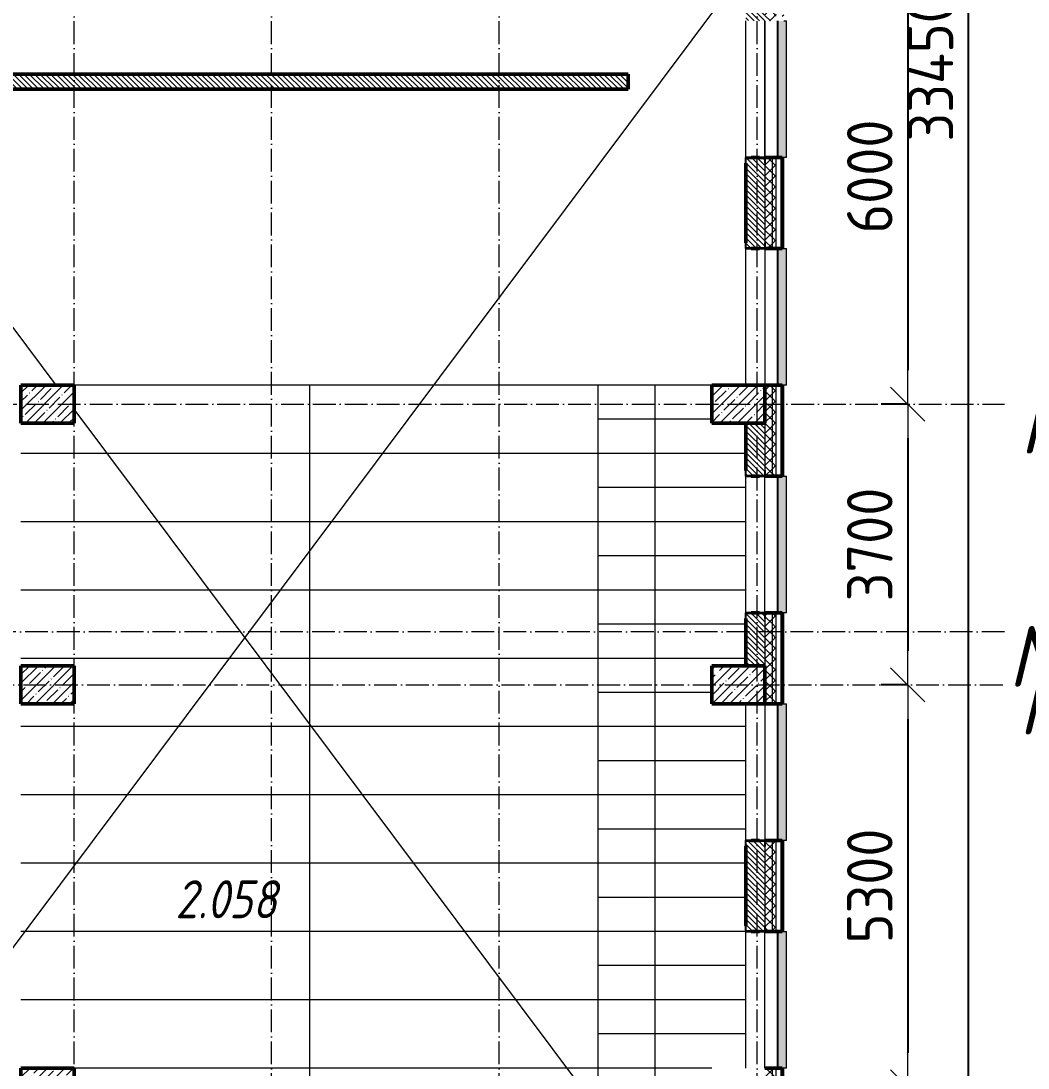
# Model space of a CAD drawing. Header units: millimetres. Extents: x 2294 to 908349, y -83289 to 219220.
# Drawn here: x 21313 to 34580, y 23756 to 37556 of the extents above; entities that cross this region are included whole.
import ezdxf

# ---------------------------------------------------------------- set-up
doc = ezdxf.new("R2010")
doc.units = ezdxf.units.MM
doc.linetypes.add('50_200_ШТРИХ_1Т_ш5_п1_п1_', pattern=[700, 500, -100, 0, -100])
for name, color, linetype, lineweight in [('A-____-____-DIMS', 7, 'Continuous', 9), ('A-DETL-____-OTLN-4', 7, 'Continuous', 18), ('A-GENM-____-MCUT', 7, 'Continuous', 25), ('A-GENM-____-OTLN-1', 7, 'Continuous', 25), ('A-GLAZ-____-OTLN', 7, 'Continuous', 9), ('A-WALL-____-MCUT-2', 7, 'Continuous', 50), ('A-WALL-____-MCUT-3', 7, 'Continuous', 9), ('A-WALL-____-OTLN', 7, 'Continuous', 9), ('A-WALL-____-PATT-1', 7, 'Continuous', 9), ('A-WALL-FNSH-MCUT-1', 7, 'Continuous', 9), ('S-COLS-____-MCUT', 7, 'Continuous', 50), ('S-COLS-____-OTLN', 7, 'Continuous', 9), ('S-GRID-____-IDEN', 7, 'Continuous', 9), ('S-GRID-____-OTLN-1', 7, '50_200_ШТРИХ_1Т_ш5_п1_п1_', 9), ('S-STRS-____-OTLN-1', 7, 'Continuous', 9), ('Марки помещений', 7, 'Continuous', 9)]:
    doc.layers.add(name, color=color, linetype=linetype, lineweight=lineweight)
doc.layers.add('A-GLAZ-____-OTLN-1', color=7, linetype='Continuous', lineweight=9, true_color=0xc0c0c0)
doc.styles.add('ISOCPEUR_I', font='isocpeui.ttf', dxfattribs={"width": 0.9, "height": 2.5})
doc.styles.add('ISOCPEUR_I_3', font='isocpeui.ttf', dxfattribs={"width": 0.85, "height": 2.2})
doc.styles.add('СПДС', font='isocpeur.ttf', dxfattribs={"width": 0.9})
doc.dimstyles.new('Размера А3', dxfattribs={"dimtxt": 800, "dimasz": 450, "dimexe": 350, "dimexo": 100, "dimgap": 200, "dimtad": 1, "dimdec": 0, "dimrnd": 10, "dimzin": 0, "dimdsep": 46, "dimtxsty": 'СПДС', "dimblk": 'ARROWHEAD_6', "dimcen": 1, "dimclrd": 5, "dimclre": 5, "dimclrt": 5, "dimazin": 0, "dimtfac": 1, "dimtdec": 0, "dimtmove": 2, "dimatfit": 3, "dimfxl": 1, "dimtolj": 1, "dimtzin": 0, "dimarcsym": 0})
pattern_1 = [(135, (7562.787, 6025.276), (-35.35534, -35.35534), [])]
pattern_2 = [(45, (7562.79, 6025.28), (-70.71068, 70.71068), []), (135, (7562.79, 6025.28), (-70.71068, -70.71068), [])]

# ---------------------------------------------------------------- blocks, each defined once
blk = doc.blocks.new('BSC_Колонна _Прямоугольная - 500х700-V5-АР1_План отверстий 2 этажа в осях 1-64_А-ГГ')
at = {"layer": 'S-COLS-____-OTLN'}
h = blk.add_hatch(dxfattribs=at)
h.set_pattern_fill('FP_31', color=256, style=0, pattern_type=2)
h.set_pattern_definition([(315, (-22781.04, 14100), (114.0493, 114.0493), []), (315, (-22781.04, 13985.95), (114.0493, 114.0493), [201.613, -40.323, 3.353, -36.97])])
h.paths.add_polyline_path([(-250, 350), (-250, -350), (250, -350), (250, 350)], flags=0)
at = {"layer": 'S-COLS-____-MCUT'}
for p, q in [((250, 350), (-250, 350)), ((-250, 350), (-250, -350)), ((250, -350), (250, 350)), ((-250, -350), (250, -350))]:
    blk.add_line(p, q, dxfattribs=at)
blk = doc.blocks.new('BSC_Колонна _Прямоугольная - 500х700-V6-АР1_План отверстий 2 этажа в осях 1-64_А-ГГ')
at = {"layer": 'S-COLS-____-OTLN'}
h = blk.add_hatch(dxfattribs=at)
h.set_pattern_fill('FP_32', color=256, style=0, pattern_type=2)
h.set_pattern_definition([(315, (-26481.04, 14100), (114.04925, 114.04925), []), (315, (-26481.04, 13985.95), (114.04925, 114.04925), [201.613, -40.323, 3.353, -36.97])])
h.paths.add_polyline_path([(-250, 350), (-250, -350), (250, -350), (250, 350)], flags=0)
at = {"layer": 'S-COLS-____-MCUT'}
for p, q in [((250, 350), (-250, 350)), ((-250, 350), (-250, -350)), ((250, -350), (250, 350)), ((-250, -350), (250, -350))]:
    blk.add_line(p, q, dxfattribs=at)
blk = doc.blocks.new('BSC_Колонна _Прямоугольная - 500х700-V107-АР1_План отверстий 2 этажа в осях 1-64_А-ГГ')
at = {"layer": 'S-COLS-____-OTLN'}
h = blk.add_hatch(dxfattribs=at)
h.set_pattern_fill('FP_136', color=256, style=0, pattern_type=2)
h.set_pattern_definition([(315, (-22781.04, 23200), (114.04925, 114.04925), []), (315, (-22781.04, 23085.95), (114.04925, 114.04925), [201.613, -40.323, 3.353, -36.97])])
h.paths.add_polyline_path([(-250, 350), (-250, -350), (250, -350), (250, 350)], flags=0)
at = {"layer": 'S-COLS-____-MCUT'}
for p, q in [((250, 350), (-250, 350)), ((-250, 350), (-250, -350)), ((250, -350), (250, 350)), ((-250, -350), (250, -350))]:
    blk.add_line(p, q, dxfattribs=at)
blk = doc.blocks.new('BSC_Колонна _Прямоугольная - 500х700-V108-АР1_План отверстий 2 этажа в осях 1-64_А-ГГ')
at = {"layer": 'S-COLS-____-OTLN'}
h = blk.add_hatch(dxfattribs=at)
h.set_pattern_fill('FP_137', color=256, style=0, pattern_type=2)
h.set_pattern_definition([(315, (-26481.04, 23200), (114.04925, 114.04925), []), (315, (-26481.04, 23085.95), (114.04925, 114.04925), [201.613, -40.323, 3.353, -36.97])])
h.paths.add_polyline_path([(-250, 350), (-250, -350), (250, -350), (250, 350)], flags=0)
at = {"layer": 'S-COLS-____-MCUT'}
for p, q in [((250, 350), (-250, 350)), ((-250, 350), (-250, -350)), ((250, -350), (250, 350)), ((-250, -350), (250, -350))]:
    blk.add_line(p, q, dxfattribs=at)
blk = doc.blocks.new('BSC_Колонна _Прямоугольная - 500х700-V110-АР1_План отверстий 2 этажа в осях 1-64_А-ГГ')
at = {"layer": 'S-COLS-____-OTLN'}
h = blk.add_hatch(dxfattribs=at)
h.set_pattern_fill('FP_139', color=256, style=0, pattern_type=2)
h.set_pattern_definition([(315, (-17481.04, 14100), (114.0493, 114.0493), []), (315, (-17481.04, 13985.95), (114.0493, 114.0493), [201.612, -40.322, 3.353, -36.97])])
h.paths.add_polyline_path([(-250, 350), (-250, -350), (250, -350), (250, 350)], flags=0)
at = {"layer": 'S-COLS-____-MCUT'}
for p, q in [((250, 350), (-250, 350)), ((-250, 350), (-250, -350)), ((250, -350), (250, 350)), ((-250, -350), (250, -350))]:
    blk.add_line(p, q, dxfattribs=at)
blk = doc.blocks.new('Фахверк_СКБ_Уголок - 250_2700-27497298-АР1_План отверстий 2 этажа в осях 1-64_А-ГГ')
at = {"layer": 'A-GENM-____-MCUT'}
for p, q in [((200, 181), (125, 181)), ((125, 181), (125, 106)), ((131, 106), (131, 175)), ((131, 175), (200, 175)), ((200, 175), (200, 181)), ((125, 106), (131, 106)), ((131, -6), (125, -6)), ((125, -6), (125, -81)), ((125, -81), (200, -81)), ((131, -75), (131, -6)), ((200, -75), (131, -75)), ((200, -81), (200, -75))]:
    blk.add_line(p, q, dxfattribs=at)
blk = doc.blocks.new('Отлив_СКБ - Отлив витража_120_НВФ-V194-АР1_План отверстий 2 этажа в осях 1-64_А-ГГ')
at = {"layer": 'A-GLAZ-____-OTLN-1'}
for points in [[(1800, -2), (1800, 0), (0, 0), (0, -2), (1544, -2)], [(1544, -120), (1800, -120), (1800, -2), (0, -2), (0, -120)]]:
    blk.add_hatch(color=256, dxfattribs=at).paths.add_polyline_path(points, flags=0)
at = {"layer": 'A-GLAZ-____-OTLN'}
for p, q in [((0, 0), (1800, 0)), ((1800, -2), (0, -2)), ((0, -120), (0, -83)), ((0, -120), (1800, -120)), ((1800, -83), (1800, -120))]:
    blk.add_line(p, q, dxfattribs=at)
blk = doc.blocks.new('2floor')
at = {"layer": 'A-WALL-____-PATT-1'}
h = blk.add_hatch(dxfattribs=at)
h.set_pattern_fill('FP_1', color=256, style=0, pattern_type=2)
h.set_pattern_definition(pattern_2)
h.paths.add_polyline_path([(31263, 15556), (31263, 17756), (31213, 17756), (31213, 15556)], flags=0)
h.paths.add_polyline_path([(31213, 19556), (31263, 19556), (31263, 20756), (31213, 20756), (31213, 20521)], flags=0)
h.paths.add_polyline_path([(31213, 22556), (31263, 22556), (31263, 23756), (31213, 23756)], flags=0)
h.paths.add_polyline_path([(31263, 25556), (31263, 26756), (31213, 26756), (31213, 25556)], flags=0)
h.paths.add_polyline_path([(31263, 28556), (31263, 29756), (31213, 29756), (31213, 28556)], flags=0)
h.paths.add_polyline_path([(31263, 31556), (31263, 32756), (31213, 32756), (31213, 31556)], flags=0)
h.paths.add_polyline_path([(31263, 34556), (31263, 35756), (31213, 35756), (31213, 34556)], flags=0)
h.paths.add_polyline_path([(31263, 37556), (31263, 38756), (31213, 38756), (31213, 37556)], flags=0)
h.paths.add_polyline_path([(31263, 40556), (31263, 41756), (31213, 41756), (31213, 40556)], flags=0)
h.paths.add_polyline_path([(31263, 43556), (31263, 44756), (31213, 44756), (31213, 43556)], flags=0)
h.paths.add_polyline_path([(31263, 46556), (31263, 47806), (31213, 47806), (31213, 46556)], flags=0)
h.paths.add_polyline_path([(31263, 49606), (31263, 53856), (31213, 53856), (31213, 49606)], flags=0)
h = blk.add_hatch(dxfattribs=at)
h.set_pattern_fill('FP_1', color=256, style=0, pattern_type=2)
h.set_pattern_definition(pattern_2)
h.paths.add_polyline_path([(31213, 15556), (31213, 17756), (31119, 17756), (31119, 17681), (31113, 17681), (31113, 15556)], flags=0)
h.paths.add_polyline_path([(31119, 19556), (31213, 19556), (31213, 20756), (31119, 20756), (31119, 20681), (31113, 20681), (31113, 19631), (31119, 19631), (31119, 19562)], flags=0)
h.paths.add_polyline_path([(31213, 22556), (31213, 23756), (31113, 23756), (31113, 22631), (31119, 22631), (31119, 22556)], flags=0)
h.paths.add_polyline_path([(31213, 25556), (31213, 26756), (31119, 26756), (31119, 26681), (31113, 26681), (31113, 25631), (31119, 25631), (31119, 25556)], flags=0)
h.paths.add_polyline_path([(31113, 28556), (31213, 28556), (31213, 29756), (31119, 29756), (31119, 29681), (31113, 29681), (31113, 29056)], flags=0)
h.paths.add_polyline_path([(31119, 31556), (31213, 31556), (31213, 32756), (31113, 32756), (31113, 31631), (31119, 31631), (31119, 31562)], flags=0)
h.paths.add_polyline_path([(31213, 34556), (31213, 35756), (31119, 35756), (31119, 35681), (31113, 35681), (31113, 34631), (31119, 34631), (31119, 34556)], flags=0)
h.paths.add_polyline_path([(31213, 37556), (31213, 38756), (31113, 38756), (31113, 37631), (31119, 37631), (31119, 37556)], flags=0)
h.paths.add_polyline_path([(31119, 40556), (31213, 40556), (31213, 41756), (31119, 41756), (31119, 41681), (31113, 41681), (31113, 40631), (31119, 40631), (31119, 40562)], flags=0)
h.paths.add_polyline_path([(31119, 43556), (31213, 43556), (31213, 44756), (31113, 44756), (31113, 43631), (31119, 43631), (31119, 43562)], flags=0)
h.paths.add_polyline_path([(31213, 46556), (31213, 47806), (31119, 47806), (31119, 47731), (31113, 47731), (31113, 46631), (31119, 46631), (31119, 46556)], flags=0)
h.paths.add_polyline_path([(31213, 49606), (31213, 53756), (31113, 53756), (31113, 49606)], flags=0)
h = blk.add_hatch(dxfattribs=at)
h.set_pattern_fill('FP_3', color=256, style=0, pattern_type=2)
h.set_pattern_definition([(45, (7562.79, 6025.28), (-85.5366, 85.5366), []), (45, (7619.81, 6025.28), (-85.5366, 85.5366), [])])
h.paths.add_polyline_path([(31363, 15746), (31363, 17756), (31343, 17756), (31343, 15746)], flags=0)
h.paths.add_polyline_path([(31363, 19556), (31363, 20756), (31343, 20756), (31343, 19556)], flags=0)
h.paths.add_polyline_path([(31363, 22556), (31363, 23756), (31343, 23756), (31343, 22556)], flags=0)
h.paths.add_polyline_path([(31363, 25556), (31363, 26756), (31343, 26756), (31343, 25556)], flags=0)
h.paths.add_polyline_path([(31363, 28556), (31363, 29756), (31343, 29756), (31343, 28556)], flags=0)
h.paths.add_polyline_path([(31363, 31556), (31363, 32756), (31343, 32756), (31343, 31556)], flags=0)
h.paths.add_polyline_path([(31363, 34556), (31363, 35756), (31343, 35756), (31343, 34556)], flags=0)
h.paths.add_polyline_path([(31363, 37556), (31363, 38756), (31343, 38756), (31343, 37556)], flags=0)
h.paths.add_polyline_path([(31343, 40556), (31363, 40556), (31363, 41756), (31343, 41756), (31343, 41161)], flags=0)
h.paths.add_polyline_path([(31363, 43556), (31363, 44756), (31343, 44756), (31343, 43556)], flags=0)
h.paths.add_polyline_path([(31363, 46556), (31363, 47576), (31343, 47576), (31343, 46556)], flags=0)
h = blk.add_hatch(dxfattribs=at)
h.set_pattern_fill('FP_6', color=256, style=0, pattern_type=2)
h.set_pattern_definition(pattern_1)
h.paths.add_polyline_path([(31044, 34556), (31044, 34562), (31113, 34562), (31113, 35750), (31044, 35750), (31044, 35756), (30932, 35756), (30932, 35750), (30863, 35750), (30863, 34562), (30932, 34562), (30932, 34556)], flags=0)
h.paths.add_polyline_path([(31044, 37556), (31044, 37562), (31113, 37562), (31113, 38256), (30863, 38256), (30863, 37562), (30932, 37562), (30932, 37556)], flags=0)
h = blk.add_hatch(dxfattribs=at)
h.set_pattern_fill('FP_6', color=256, style=0, pattern_type=2)
h.set_pattern_definition(pattern_1)
h.paths.add_polyline_path([(29313, 36656), (29313, 36856), (20013, 36856), (20013, 36656), (28759, 36656)], flags=0)
h = blk.add_hatch(dxfattribs=at)
h.set_pattern_fill('FP_6', color=256, style=0, pattern_type=2)
h.set_pattern_definition(pattern_1)
h.paths.add_polyline_path([(31113, 29056), (31113, 29750), (31044, 29750), (31044, 29756), (30932, 29756), (30932, 29750), (30863, 29750), (30863, 29056)], flags=0)
h.paths.add_polyline_path([(31044, 31556), (31044, 31562), (31113, 31562), (31113, 32256), (30863, 32256), (30863, 31562), (30932, 31562), (30932, 31556)], flags=0)
h = blk.add_hatch(dxfattribs=at)
h.set_pattern_fill('FP_6', color=256, style=0, pattern_type=2)
h.set_pattern_definition(pattern_1)
h.paths.add_polyline_path([(31044, 25556), (31044, 25562), (31113, 25562), (31113, 26750), (31044, 26750), (31044, 26756), (30932, 26756), (30932, 26750), (30863, 26750), (30863, 25562), (30932, 25562), (30932, 25556)], flags=0)
at = {"layer": 'A-DETL-____-OTLN-4'}
for p, q in [((17663, 20606), (30863, 38256)), ((21776, 32756), (17663, 38256)), ((30863, 20606), (22013, 32440))]:
    blk.add_line(p, q, dxfattribs=at)
at = {"layer": 'A-WALL-____-MCUT-2'}
for p, q in [((29313, 36856), (20013, 36856)), ((29313, 36656), (29313, 36856)), ((20013, 36656), (29313, 36656)), ((31044, 35756), (30932, 35756)), ((31343, 35756), (31119, 35756)), ((31343, 34556), (31343, 35756)), ((30863, 35681), (30863, 34631)), ((30932, 34556), (31044, 34556)), ((31119, 34556), (31343, 34556)), ((31343, 32756), (31113, 32756)), ((31343, 31556), (31343, 32756)), ((30863, 32256), (30863, 31631)), ((30932, 31556), (31044, 31556)), ((31119, 31556), (31343, 31556)), ((30863, 29681), (30863, 29056)), ((31044, 29756), (30932, 29756)), ((31343, 29756), (31119, 29756)), ((31343, 28556), (31343, 29756)), ((31113, 28556), (31343, 28556)), ((30863, 26681), (30863, 25631)), ((31044, 26756), (30932, 26756)), ((31343, 26756), (31119, 26756)), ((31343, 25556), (31343, 26756)), ((30932, 25556), (31044, 25556)), ((31119, 25556), (31343, 25556)), ((31343, 23756), (31113, 23756)), ((31343, 22556), (31343, 23756))]:
    blk.add_line(p, q, dxfattribs=at)
at = {"layer": 'A-WALL-____-MCUT-3'}
for p, q in [((31213, 34556), (31213, 35756)), ((31263, 34556), (31263, 35756)), ((31113, 35681), (31113, 34631)), ((31213, 31556), (31213, 32756)), ((31263, 31556), (31263, 32756)), ((31113, 32256), (31113, 31631)), ((31113, 29681), (31113, 29056)), ((31213, 28556), (31213, 29756)), ((31263, 28556), (31263, 29756)), ((31113, 26681), (31113, 25631)), ((31213, 25556), (31213, 26756)), ((31263, 25556), (31263, 26756)), ((31213, 22556), (31213, 23756)), ((31263, 22556), (31263, 23756))]:
    blk.add_line(p, q, dxfattribs=at)
at = {"layer": 'A-WALL-____-OTLN'}
for p, q in [((30863, 35756), (30863, 37556)), ((31113, 35756), (31113, 37556)), ((31113, 37556), (31113, 35756)), ((30863, 32756), (30863, 34556)), ((31113, 34556), (31113, 34556)), ((31113, 34556), (31113, 32756)), ((30863, 29756), (30863, 31556)), ((31113, 29756), (31113, 31556)), ((30863, 26756), (30863, 28556)), ((31113, 28556), (31113, 28556)), ((31113, 28556), (31113, 26756)), ((30863, 23756), (30863, 25556)), ((31113, 23756), (31113, 25556))]:
    blk.add_line(p, q, dxfattribs=at)
at = {"layer": 'A-WALL-FNSH-MCUT-1'}
for p, q in [((31363, 35756), (31343, 35756)), ((31363, 34556), (31363, 35756)), ((31343, 34556), (31363, 34556)), ((31363, 32756), (31343, 32756)), ((31363, 31556), (31363, 32756)), ((31343, 31556), (31363, 31556)), ((31363, 29756), (31343, 29756)), ((31363, 28556), (31363, 29756)), ((31343, 28556), (31363, 28556)), ((31363, 26756), (31343, 26756)), ((31363, 25556), (31363, 26756)), ((31343, 25556), (31363, 25556)), ((31363, 23756), (31343, 23756)), ((31363, 22556), (31363, 23756))]:
    blk.add_line(p, q, dxfattribs=at)
at = {"layer": 'S-STRS-____-OTLN-1'}
for p, q in [((28913, 32756), (22013, 32756)), ((28913, 32756), (22013, 32756)), ((25113, 32756), (25113, 31856)), ((30413, 32756), (28913, 32756)), ((30413, 32756), (28913, 32756)), ((28913, 32756), (28913, 31856)), ((29663, 32756), (29663, 32306)), ((28913, 32306), (28913, 31856)), ((30413, 32306), (28913, 32306)), ((30413, 32306), (28913, 32306)), ((29663, 32306), (29663, 31856)), ((28913, 31856), (21313, 31856)), ((28913, 31856), (21313, 31856)), ((25113, 31856), (25113, 30956)), ((30863, 31856), (28913, 31856)), ((30863, 31856), (28913, 31856)), ((28913, 31856), (28913, 30956)), ((29663, 31856), (29663, 31406)), ((28913, 31406), (28913, 30956)), ((30863, 31406), (28913, 31406)), ((30863, 31406), (28913, 31406)), ((29663, 31406), (29663, 30956)), ((28913, 30956), (21313, 30956)), ((28913, 30956), (21313, 30956)), ((25113, 30956), (25113, 30056)), ((30863, 30956), (28913, 30956)), ((30863, 30956), (28913, 30956)), ((28913, 30956), (28913, 30056)), ((29663, 30956), (29663, 30506)), ((28913, 30506), (28913, 30056)), ((30863, 30506), (28913, 30506)), ((30863, 30506), (28913, 30506)), ((29663, 30506), (29663, 30056)), ((28913, 30056), (21313, 30056)), ((28913, 30056), (21313, 30056)), ((25113, 30056), (25113, 29156)), ((30863, 30056), (28913, 30056)), ((30863, 30056), (28913, 30056)), ((28913, 30056), (28913, 29156)), ((29663, 30056), (29663, 29606)), ((28913, 29606), (28913, 29156)), ((30863, 29606), (28913, 29606)), ((30863, 29606), (28913, 29606)), ((29663, 29606), (29663, 29156)), ((28913, 29156), (21313, 29156)), ((28913, 29156), (21313, 29156)), ((25113, 29156), (25113, 28256)), ((30863, 29156), (28913, 29156)), ((30863, 29156), (28913, 29156)), ((28913, 29156), (28913, 28256)), ((29663, 29156), (29663, 28706)), ((28913, 28706), (28913, 28256)), ((30413, 28706), (28913, 28706)), ((30413, 28706), (28913, 28706)), ((29663, 28706), (29663, 28256)), ((28913, 28256), (21313, 28256)), ((28913, 28256), (21313, 28256)), ((25113, 28256), (25113, 27356)), ((30863, 28256), (28913, 28256)), ((30863, 28256), (28913, 28256)), ((28913, 28256), (28913, 27356)), ((29663, 28256), (29663, 27806)), ((28913, 27806), (28913, 27356)), ((30863, 27806), (28913, 27806)), ((30863, 27806), (28913, 27806)), ((29663, 27806), (29663, 27356)), ((28913, 27356), (21313, 27356)), ((28913, 27356), (21313, 27356)), ((25113, 27356), (25113, 26456)), ((30863, 27356), (28913, 27356)), ((30863, 27356), (28913, 27356)), ((28913, 27356), (28913, 26456)), ((29663, 27356), (29663, 26906)), ((28913, 26906), (28913, 26456)), ((30863, 26906), (28913, 26906)), ((30863, 26906), (28913, 26906)), ((29663, 26906), (29663, 26456)), ((28913, 26456), (21313, 26456)), ((28913, 26456), (21313, 26456)), ((25113, 26456), (25113, 25556)), ((30863, 26456), (28913, 26456)), ((30863, 26456), (28913, 26456)), ((28913, 26456), (28913, 25556)), ((29663, 26456), (29663, 26006)), ((28913, 26006), (28913, 25556)), ((30863, 26006), (28913, 26006)), ((30863, 26006), (28913, 26006)), ((29663, 26006), (29663, 25556)), ((28913, 25556), (21313, 25556)), ((28913, 25556), (21313, 25556)), ((25113, 25556), (25113, 24656)), ((30857, 25556), (28913, 25556)), ((30857, 25556), (28913, 25556)), ((28913, 25556), (28913, 24656)), ((29663, 25556), (29663, 25106)), ((28913, 25106), (28913, 24656)), ((30863, 25106), (28913, 25106)), ((30863, 25106), (28913, 25106)), ((29663, 25106), (29663, 24656)), ((28913, 24656), (21313, 24656)), ((28913, 24656), (21313, 24656)), ((25113, 24656), (25113, 23756)), ((30863, 24656), (28913, 24656)), ((30863, 24656), (28913, 24656)), ((28913, 24656), (28913, 23756)), ((29663, 24656), (29663, 24206)), ((28913, 24206), (28913, 23756)), ((30863, 24206), (28913, 24206)), ((30863, 24206), (28913, 24206)), ((29663, 24206), (29663, 23756)), ((28913, 23756), (22013, 23756)), ((28913, 23756), (22013, 23756)), ((25113, 23756), (25113, 22856)), ((30413, 23756), (28913, 23756)), ((30413, 23756), (28913, 23756)), ((28913, 23756), (28913, 22856)), ((29663, 23756), (29663, 23306))]:
    blk.add_line(p, q, dxfattribs=at)
at = {"layer": 'A-GENM-____-OTLN-1'}
for p, rotation in [((30938, 35881), 269.9999999999999), ((31038, 34431), 89.99999999999991), ((31038, 31431), 89.99999999999991), ((30938, 29881), 269.9999999999999), ((30938, 26881), 269.9999999999999), ((31038, 25431), 89.99999999999991)]:
    blk.add_blockref('Фахверк_СКБ_Уголок - 250_2700-27497298-АР1_План отверстий 2 этажа в осях 1-64_А-ГГ', p, dxfattribs=dict(at, rotation=rotation))
at = {"layer": 'A-GLAZ-____-OTLN', "rotation": 90}
for p in [(31280, 35756), (31280, 32756), (31280, 29756), (31280, 26756), (31280, 23756)]:
    blk.add_blockref('Отлив_СКБ - Отлив витража_120_НВФ-V194-АР1_План отверстий 2 этажа в осях 1-64_А-ГГ', p, dxfattribs=at)
at = {"layer": 'S-COLS-____-OTLN', "rotation": 89.9999999999999}
for name, p in [('BSC_Колонна _Прямоугольная - 500х700-V6-АР1_План отверстий 2 этажа в осях 1-64_А-ГГ', (21663, 32506)), ('BSC_Колонна _Прямоугольная - 500х700-V108-АР1_План отверстий 2 этажа в осях 1-64_А-ГГ', (30763, 32506)), ('BSC_Колонна _Прямоугольная - 500х700-V5-АР1_План отверстий 2 этажа в осях 1-64_А-ГГ', (21663, 28806)), ('BSC_Колонна _Прямоугольная - 500х700-V107-АР1_План отверстий 2 этажа в осях 1-64_А-ГГ', (30763, 28806)), ('BSC_Колонна _Прямоугольная - 500х700-V110-АР1_План отверстий 2 этажа в осях 1-64_А-ГГ', (21663, 23506))]:
    blk.add_blockref(name, p, dxfattribs=at)
at = {"layer": 'Марки помещений', "insert": (23347, 26231), "char_height": 500, "width": 785.65, "attachment_point": 1, "style": 'ISOCPEUR_I_3'}
blk.add_mtext('2.058', dxfattribs=at)
blk = doc.blocks.new('ARROWHEAD_6')
at = {"color": 0, "linetype": 'Continuous'}
for p, q in [((-0.5, -0.5), (0.5, 0.5)), ((0, 0), (-1, 0))]:
    blk.add_line(p, q, dxfattribs=at)
blk = doc.blocks.new('*D2795')
at = {"layer": 'A-____-____-DIMS', "color": 0, "lineweight": -2, "transparency": 16777216}
for p, q in [((191022, 38506), (190666, 38506)), ((191016, 38056), (191016, 32956)), ((191022, 32506), (190666, 32506))]:
    blk.add_line(p, q, dxfattribs=at)
at = {"layer": 'Defpoints', "color": 0, "transparency": 16777216}
for p in [(191122, 38506), (191016, 32506), (191122, 32506)]:
    blk.add_point(p, dxfattribs=at)
at = {"layer": 'A-____-____-DIMS', "color": 0, "lineweight": -2, "transparency": 16777216, "xscale": 450, "yscale": 450, "zscale": 450}
for p, rotation in [((191016, 38506), 90), ((191016, 32506), 270)]:
    blk.add_blockref('ARROWHEAD_6', p, dxfattribs=dict(at, rotation=rotation))
at = {"layer": 'A-____-____-DIMS', "color": 0, "transparency": 16777216, "insert": (190516, 35506), "char_height": 600, "attachment_point": 5, "rotation": 90, "style": 'СПДС'}
blk.add_mtext('\\A1;6000', dxfattribs=at)
blk = doc.blocks.new('*D2796')
at = {"layer": 'A-____-____-DIMS', "color": 0, "lineweight": -2, "transparency": 16777216}
for p, q in [((191022, 32506), (190666, 32506)), ((191016, 32056), (191016, 29256)), ((191022, 28806), (190666, 28806))]:
    blk.add_line(p, q, dxfattribs=at)
at = {"layer": 'Defpoints', "color": 0, "transparency": 16777216}
for p in [(191122, 32506), (191016, 28806), (191122, 28806)]:
    blk.add_point(p, dxfattribs=at)
at = {"layer": 'A-____-____-DIMS', "color": 0, "lineweight": -2, "transparency": 16777216, "xscale": 450, "yscale": 450, "zscale": 450}
for p, rotation in [((191016, 32506), 90), ((191016, 28806), 270)]:
    blk.add_blockref('ARROWHEAD_6', p, dxfattribs=dict(at, rotation=rotation))
at = {"layer": 'A-____-____-DIMS', "color": 0, "transparency": 16777216, "insert": (190516, 30656), "char_height": 600, "attachment_point": 5, "rotation": 90, "style": 'СПДС'}
blk.add_mtext('\\A1;3700', dxfattribs=at)
blk = doc.blocks.new('*D2797')
at = {"layer": 'A-____-____-DIMS', "color": 0, "lineweight": -2, "transparency": 16777216}
for p, q in [((191022, 28806), (190666, 28806)), ((191016, 28356), (191016, 23956)), ((191022, 23506), (190666, 23506))]:
    blk.add_line(p, q, dxfattribs=at)
at = {"layer": 'Defpoints', "color": 0, "transparency": 16777216}
for p in [(191122, 28806), (191016, 23506), (191122, 23506)]:
    blk.add_point(p, dxfattribs=at)
at = {"layer": 'A-____-____-DIMS', "color": 0, "lineweight": -2, "transparency": 16777216, "xscale": 450, "yscale": 450, "zscale": 450}
for p, rotation in [((191016, 28806), 90), ((191016, 23506), 270)]:
    blk.add_blockref('ARROWHEAD_6', p, dxfattribs=dict(at, rotation=rotation))
at = {"layer": 'A-____-____-DIMS', "color": 0, "transparency": 16777216, "insert": (190516, 26156), "char_height": 600, "attachment_point": 5, "rotation": 90, "style": 'СПДС'}
blk.add_mtext('\\A1;5300', dxfattribs=at)
blk = doc.blocks.new('*D2799')
at = {"layer": 'A-____-____-DIMS', "color": 0, "lineweight": -2, "transparency": 16777216}
for p, q in [((191810, 53656), (192166, 53656)), ((191816, 20656), (191816, 53206)), ((191810, 20206), (192166, 20206))]:
    blk.add_line(p, q, dxfattribs=at)
at = {"layer": 'Defpoints', "color": 0, "transparency": 16777216}
for p in [(191710, 53656), (191816, 53656), (191710, 20206)]:
    blk.add_point(p, dxfattribs=at)
at = {"layer": 'A-____-____-DIMS', "color": 0, "lineweight": -2, "transparency": 16777216, "xscale": 450, "yscale": 450, "zscale": 450}
for p, rotation in [((191816, 53656), 90), ((191816, 20206), 270)]:
    blk.add_blockref('ARROWHEAD_6', p, dxfattribs=dict(at, rotation=rotation))
at = {"layer": 'A-____-____-DIMS', "color": 0, "transparency": 16777216, "insert": (191316, 36931), "char_height": 600, "attachment_point": 5, "rotation": 90, "style": 'СПДС'}
blk.add_mtext('\\A1;33450', dxfattribs=at)
blk = doc.blocks.new('3osi')
at = {"layer": 'S-GRID-____-OTLN-1', "color": 251, "ltscale": 0.6, "true_color": 0x636466}
for p, q in [((180033.5, 1542.7), (180033.5, 55906.2)), ((182633.5, 1542.7), (182633.5, 55906.2)), ((185633.5, 1542.7), (185633.5, 55906.2)), ((189033.5, 1542.7), (189033.5, 55906.2)), ((160914.7, 32506.3), (192291.2, 32506.3)), ((192291.2, 29506.3), (160914.7, 29506.3)), ((173483.5, 28806.3), (192291.2, 28806.3))]:
    blk.add_line(p, q, dxfattribs=at)
at = {"layer": 'S-GRID-____-IDEN', "char_height": 800, "attachment_point": 1, "style": 'ISOCPEUR_I'}
for s, insert, width in [('\\fISOCPEUR|b0|i1|c204|p34|;\\W.9;П', (192493.3, 32653), 223.671), ('\\fISOCPEUR|b0|i1|c204|p34|;\\W.9;М', (192343.6, 29582.4), 252.532), ('\\fISOCPEUR|b0|i1|c204|p34|;\\W.9;М', (192481.6, 28953), 252.532)]:
    blk.add_mtext(s, dxfattribs=dict(at, insert=insert, width=width))
at = {"layer": 'A-____-____-DIMS'}
for base, p1, p2, picture, middle in [((191816, 53656.3), (191710, 20206.3), (191710, 53656.3), '*D2799', (191316, 36931.3)), ((191016, 32506.3), (191122.1, 38506.3), (191122.1, 32506.3), '*D2795', (190516, 35506.3)), ((191016, 28806.3), (191122.1, 32506.3), (191122.1, 28806.3), '*D2796', (190516, 30656.3)), ((191016, 23506.3), (191122.1, 28806.3), (191122.1, 23506.3), '*D2797', (190516, 26156.3))]:
    dim = blk.add_linear_dim(base=base, p1=p1, p2=p2, angle=90, dimstyle='Размера А3', override={"dimtxt": 600, "dimclrd": 0, "dimclre": 0, "dimclrt": 0}, dxfattribs=at)
    dim.commit()
    dim.dimension.update_dxf_attribs({"geometry": picture, "text_midpoint": middle})

msp = doc.modelspace()

# ---------------------------------------------------------------- block references
for name, p in [('3osi', (-158020.7, 0)), ('2floor', (0, 0))]:
    msp.add_blockref(name, p)

doc.saveas('drawing.dxf')
